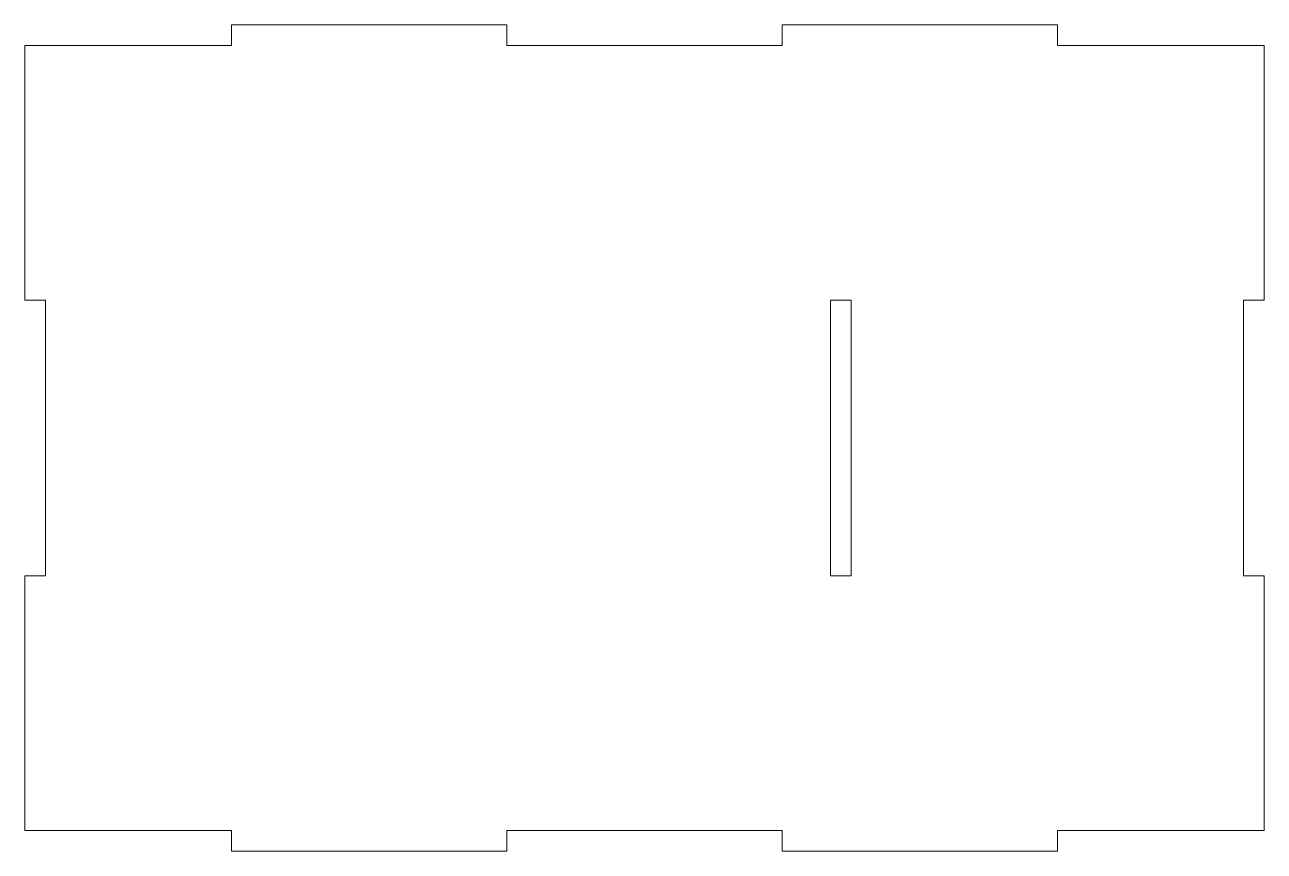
# Model space of a CAD drawing. Extents: x -90 to 90, y -60 to 60.
import ezdxf

# ---------------------------------------------------------------- set-up
doc = ezdxf.new("R2010")
doc.units = 0
doc.layers.get('0').update_dxf_attribs({"linetype": 'CONTINUOUS', "lineweight": 5, "true_color": 0xffffff})

# ---------------------------------------------------------------- blocks, each defined once
blk = doc.blocks.new('POCKET003')
at = {"color": 0}
for p, q in [((-60, 57), (-60, 60)), ((-60, 60), (-20, 60)), ((-20, 60), (-20, 57)), ((20, 57), (20, 60)), ((20, 60), (60, 60)), ((60, 60), (60, 57)), ((-90, 20), (-90, 57)), ((-90, 57), (-60, 57)), ((-20, 57), (20, 57)), ((60, 57), (90, 57)), ((90, 57), (90, 20)), ((-87, 20), (-90, 20)), ((-87, 20), (-87, -20)), ((27, 20), (27, -20)), ((27, 20), (30, 20)), ((30, -20), (30, 20)), ((87, 20), (90, 20)), ((87, -20), (87, 20)), ((-90, -57), (-90, -20)), ((-87, -20), (-90, -20)), ((27, -20), (30, -20)), ((90, -20), (87, -20)), ((90, -20), (90, -57)), ((-60, -57), (-90, -57)), ((-60, -60), (-60, -57)), ((20, -57), (-20, -57)), ((-20, -57), (-20, -60)), ((20, -60), (20, -57)), ((90, -57), (60, -57)), ((60, -57), (60, -60)), ((-20, -60), (-60, -60)), ((60, -60), (20, -60))]:
    blk.add_line(p, q, dxfattribs=at)

msp = doc.modelspace()

# ---------------------------------------------------------------- block references
at = {"color": 0}
msp.add_blockref('POCKET003', (0, 0), dxfattribs=at)

doc.saveas('drawing.dxf')
